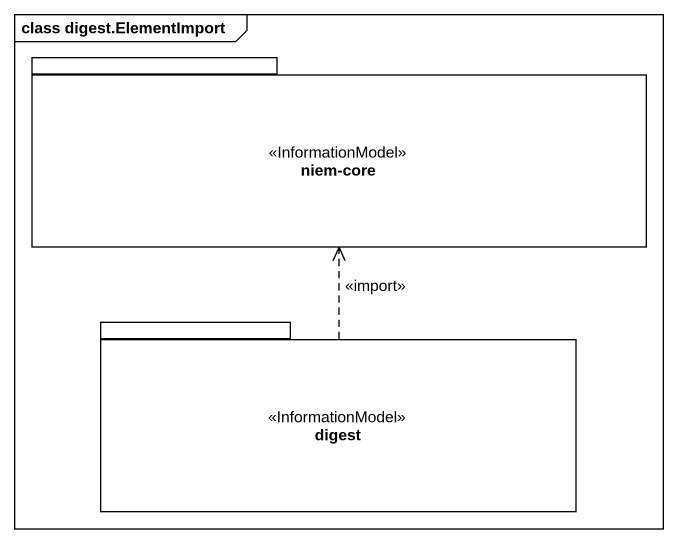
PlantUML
@startuml
mainframe class digest.ElementImport
package "niem-core" as niem_core <<InformationModel>> {
}
package digest <<InformationModel>> {
}
digest .up.> niem_core : <<import>>
@enduml
